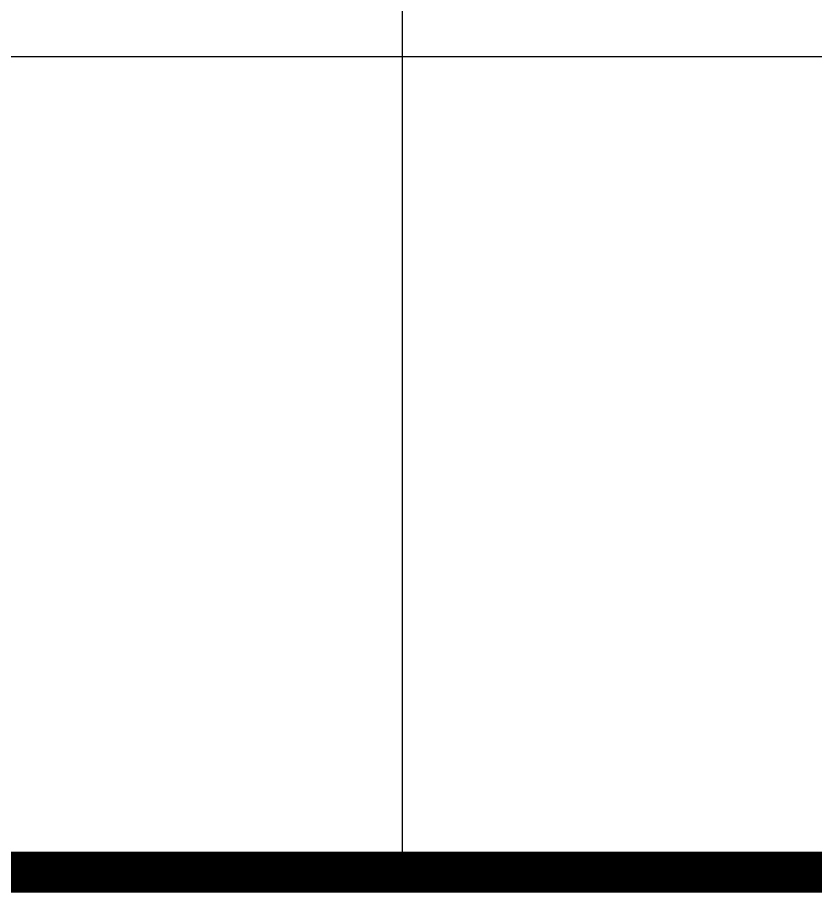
# Model space of a CAD drawing. Extents: x 31695611 to 39053694, y -59225 to 904195.
# Drawn here: x 39050466 to 39051297, y 785194 to 786106 of the extents above; entities that cross this region are included whole.
import ezdxf

# ---------------------------------------------------------------- set-up
doc = ezdxf.new("R2010")
doc.units = 0
doc.header["$LTSCALE"] = 1000
doc.header["$MEASUREMENT"] = 0
doc.layers.get('0').update_dxf_attribs({"linetype": 'CONTINUOUS'})
doc.layers.add('PUB_TITLE', color=4, linetype='CONTINUOUS')

# ---------------------------------------------------------------- blocks, each defined once
blk = doc.blocks.new('TK')
at = {"layer": 'PUB_TITLE'}
for p, q in [((31012514.63, -82916.23), (31012514.63, -76966.23)), ((31008732.12, -82066.23), (31014342.12, -82066.23)), ((31008732.12, -82916.23), (31014342.12, -82916.23))]:
    blk.add_line(p, q, dxfattribs=at)
at = {"layer": 'PUB_TITLE', "const_width": 42.5}
blk.add_lwpolyline([(31008732.12, -82916.23), (31014342.12, -82916.23)], dxfattribs=at)

msp = doc.modelspace()

# ---------------------------------------------------------------- block references
msp.add_blockref('TK', (8038352.37, 868131.5))
msp.add_blockref('TK', (8038352.37, 868131.5))

doc.saveas('drawing.dxf')
